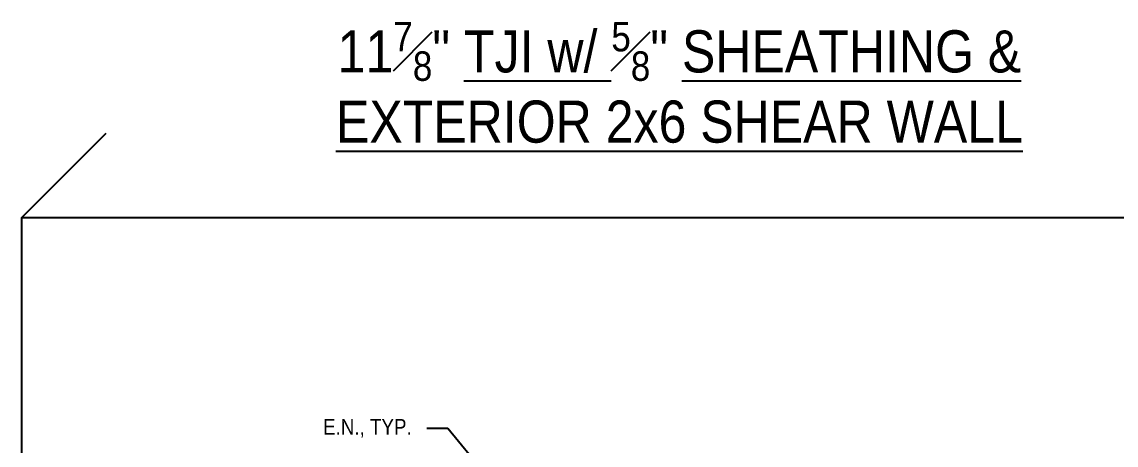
# Model space of a CAD drawing. Header units: inches. Extents: x -2661 to 42767, y -1222 to 9099.
# Drawn here: x -1335.6 to -1257.7, y 3407.3 to 3437.5 of the extents above; entities that cross this region are included whole.
import ezdxf
from ezdxf import colors
from ezdxf.entities.mleader import LeaderData, LeaderLine
from ezdxf.math import Vec2, Vec3

# ---------------------------------------------------------------- set-up
doc = ezdxf.new("R2010")
doc.units = ezdxf.units.IN
doc.header["$LTSCALE"] = 12
doc.header["$MEASUREMENT"] = 0
doc.layers.get('0').update_dxf_attribs({"linetype": 'CONTINUOUS'})
doc.layers.add('S-ANNO-GRID-NONPLOT', color=251, linetype='CONTINUOUS', plot=False)
doc.layers.add('S-ANNO-NOTE', color=4, linetype='CONTINUOUS')
doc.styles.add('Arial', font='arial.ttf', dxfattribs={"width": 0.85})

# ---------------------------------------------------------------- blocks, each defined once
blk = doc.blocks.new('Se_24x36_STARTERS_GRID')
for p, q in [((-372.836, 184), (-366.836, 190)), ((-372.836, 92), (-372.836, 184)), ((-372.836, 184), (-279.627, 184))]:
    blk.add_line(p, q)

msp = doc.modelspace()

# ---------------------------------------------------------------- block references
at = {"layer": 'S-ANNO-GRID-NONPLOT'}
msp.add_blockref('Se_24x36_STARTERS_GRID', (-962.77277, 3239.54657), dxfattribs=at)

# ---------------------------------------------------------------- texts
at = {"layer": 'S-ANNO-NOTE', "color": 191, "insert": (-1288.80797, 3428.82357), "char_height": 3, "width": 65.8560683, "attachment_point": 8, "style": 'Arial'}
msp.add_mtext('\\A1;11{\\H0.7x;\\S7#8;}" {\\LTJI w/ \\H0.7x;\\l\\S5#8;\\H1.42857x;"\\L SHEATHING \\H1x;& EXTERIOR 2x6 SHEAR WALL}', dxfattribs=at)

# ---------------------------------------------------------------- leaders
at = {"layer": 'S-ANNO-NOTE'}
ml = msp.add_multileader_mtext('Standard', dxfattribs=at)
ml.set_content('\\A1;E.N., TYP.', color=4, style='Arial')
ml.set_leader_properties(color=2)
ml.build(insert=Vec2(0, 0))
ml.multileader.update_dxf_attribs({"dogleg_length": 0.36, "arrow_head_size": 1.3125, "scale": 12})
ctx = ml.context
ctx.base_point, ctx.scale, ctx.char_height, ctx.arrow_head_size, ctx.landing_gap_size, ctx.plane_origin = Vec3(-1315.03208, 3408.51892), 12, 1.125, 1.3125, 1.08, Vec3(-1258.63502, 3710.57296)
ctx.text_align_type = 2
notes = []
notes.append((ctx, [(0, (1, 1, 0), (-1305.2843, 3408.51892), (-1, 0), 1.5, [(0, [(-1293.86878, 3394.5789)], 0, [])])]))
ctx.mtext.insert, ctx.mtext.width, ctx.mtext.defined_height, ctx.mtext.alignment, ctx.mtext.flow_direction = Vec3(-1307.8643, 3409.19269), 13.040236, 2.68987, 3, 5
for ctx, leaders in notes:
    for number, flags, end, landing, length, lines in leaders:
        leader = LeaderData()
        leader.index, (leader.has_last_leader_line, leader.has_dogleg_vector, leader.attachment_direction) = number, flags
        leader.last_leader_point, leader.dogleg_vector, leader.dogleg_length = Vec3(end), Vec3(landing), length
        for number, points, colour, breaks in lines:
            line = LeaderLine()
            line.index, line.vertices, line.color, line.breaks = number, Vec3.list(points), colors.encode_raw_color(colour), breaks
            leader.lines.append(line)
        ctx.leaders.append(leader)

doc.saveas('drawing.dxf')
